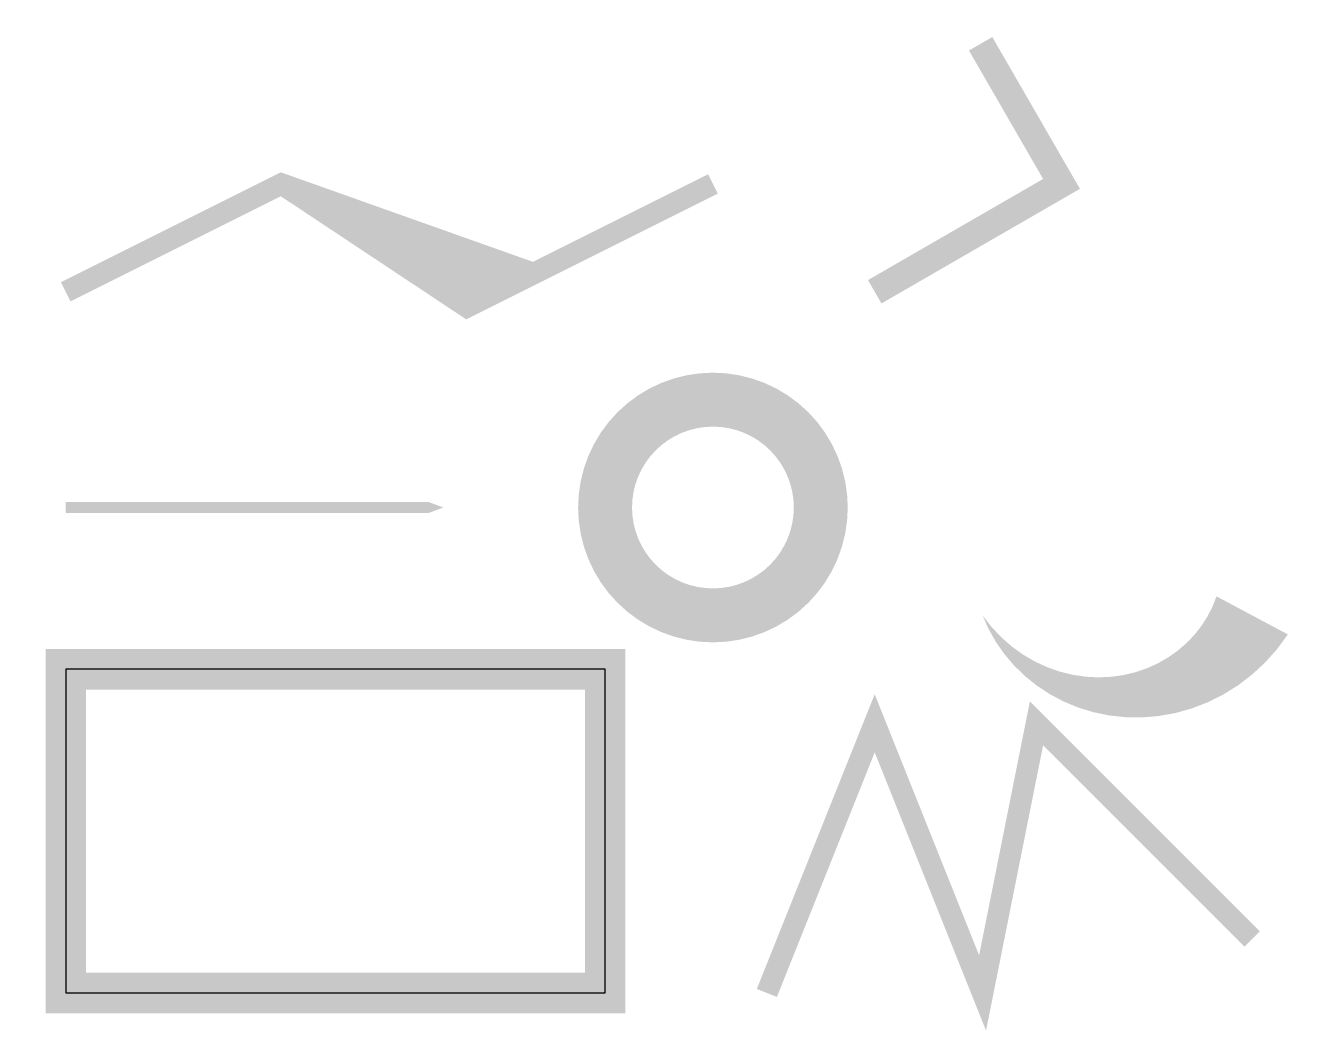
# Model space of a CAD drawing. Header units: metres. Extents: x -1.5 to 45.5, y -1.4 to 35.9.
import ezdxf

# ---------------------------------------------------------------- set-up
doc = ezdxf.new("R2010")
doc.units = ezdxf.units.M

# ---------------------------------------------------------------- blocks, each defined once
blk = doc.blocks.new('WIDE')
at = {"const_width": 0.5}
blk.add_lwpolyline([(0, 0), (4, 0), (4, 3)], dxfattribs=at)

msp = doc.modelspace()

# ---------------------------------------------------------------- linework, layer by layer
at = {"color": 4}
msp.add_lwpolyline([(0, 26, 0.8, 0.8, 0), (8, 30, 0.8, 3, 0), (16, 26, 0.8, 0.8, 0), (24, 30, 0.8, 0.8, 0)], format="xyseb", dxfattribs=at)
at = {"color": 6}
msp.add_lwpolyline([(34, 14, 0, 3, 0.6), (44, 14, 0, 0, 0), (44, 22, 0, 0, 0)], format="xyseb", dxfattribs=at)
at = {"color": 5}
msp.add_lwpolyline([(20, 18, 2, 2, 1), (28, 18, 2, 2, 1)], format="xyseb", close=True, dxfattribs=at)
at = {"color": 2}
msp.add_lwpolyline([(0, 18, 0.4, 0.4, 0), (10, 18, 3, 0, 0), (14, 18, 0, 0, 0)], format="xyseb", dxfattribs=at)
at = {"color": 1, "const_width": 1.5}
msp.add_lwpolyline([(0, 0), (20, 0), (20, 12), (0, 12)], close=True, dxfattribs=at)
at = {"color": 7}
msp.add_lwpolyline([(0, 0), (20, 0), (20, 12), (0, 12)], close=True, dxfattribs=at)
at = {"color": 3, "const_width": 0.8}
msp.add_lwpolyline([(26, 0), (30, 10), (34, 0), (36, 10), (44, 2)], dxfattribs=at)

# ---------------------------------------------------------------- block references
at = {"color": 30, "xscale": 2, "yscale": 2, "rotation": 30}
msp.add_blockref('WIDE', (30, 26), dxfattribs=at)

doc.saveas('drawing.dxf')
